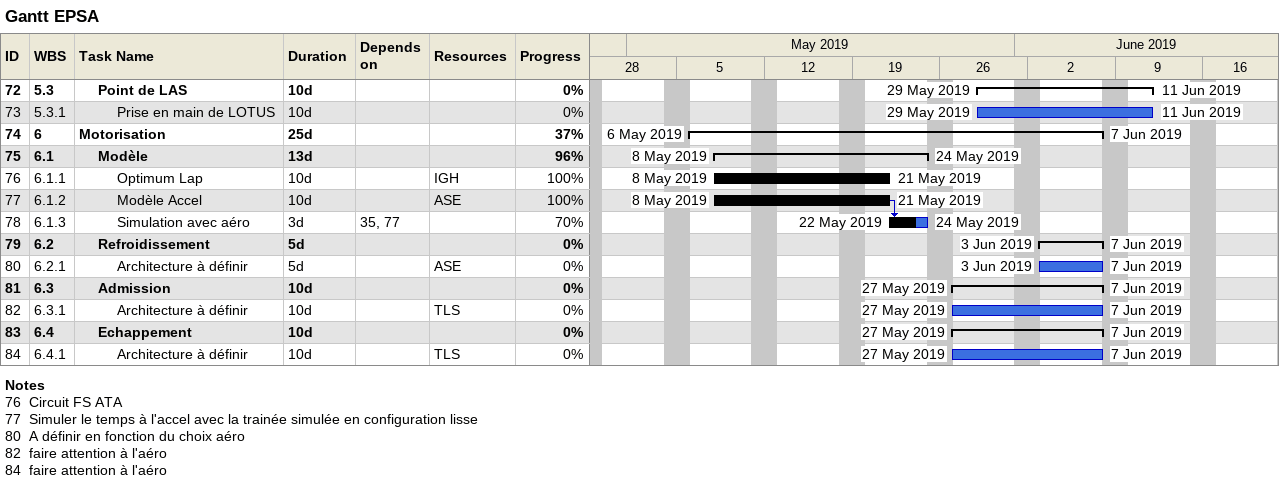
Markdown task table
Gantt EPSA

| ID | WBS | Task | Duration | Start | Finish | Predecessors | Resources | % complete |
|---|---|---|---|---|---|---|---|---|
| 72 | 5.3 | **Point de LAS** | 10d | 2019-05-29 | 2019-06-11 |  |  | 0 |
| 73 | 5.3.1 | Prise en main de LOTUS | 10d | 2019-05-29 | 2019-06-11 |  |  | 0 |
| 74 | 6 | **Motorisation** | 25d | 2019-05-06 | 2019-06-07 |  |  | 37 |
| 75 | 6.1 | **Modèle** | 13d | 2019-05-08 | 2019-05-24 |  |  | 96 |
| 76 | 6.1.1 | Optimum Lap | 10d | 2019-05-08 | 2019-05-21 |  | IGH | 100 |
| 77 | 6.1.2 | Modèle Accel | 10d | 2019-05-08 | 2019-05-21 |  | ASE | 100 |
| 78 | 6.1.3 | Simulation avec aéro | 3d | 2019-05-22 | 2019-05-24 | 35, 77 |  | 70 |
| 79 | 6.2 | **Refroidissement** | 5d | 2019-06-03 | 2019-06-07 |  |  | 0 |
| 80 | 6.2.1 | Architecture à définir | 5d | 2019-06-03 | 2019-06-07 |  | ASE | 0 |
| 81 | 6.3 | **Admission** | 10d | 2019-05-27 | 2019-06-07 |  |  | 0 |
| 82 | 6.3.1 | Architecture à définir | 10d | 2019-05-27 | 2019-06-07 |  | TLS | 0 |
| 83 | 6.4 | **Echappement** | 10d | 2019-05-27 | 2019-06-07 |  |  | 0 |
| 84 | 6.4.1 | Architecture à définir | 10d | 2019-05-27 | 2019-06-07 |  | TLS | 0 |

Notes
- 76: Circuit FS ATA
- 77: Simuler le temps à l'accel avec la trainée simulée en configuration lisse
- 80: A définir en fonction du choix aéro
- 82: faire attention à l'aéro
- 84: faire attention à l'aéro
